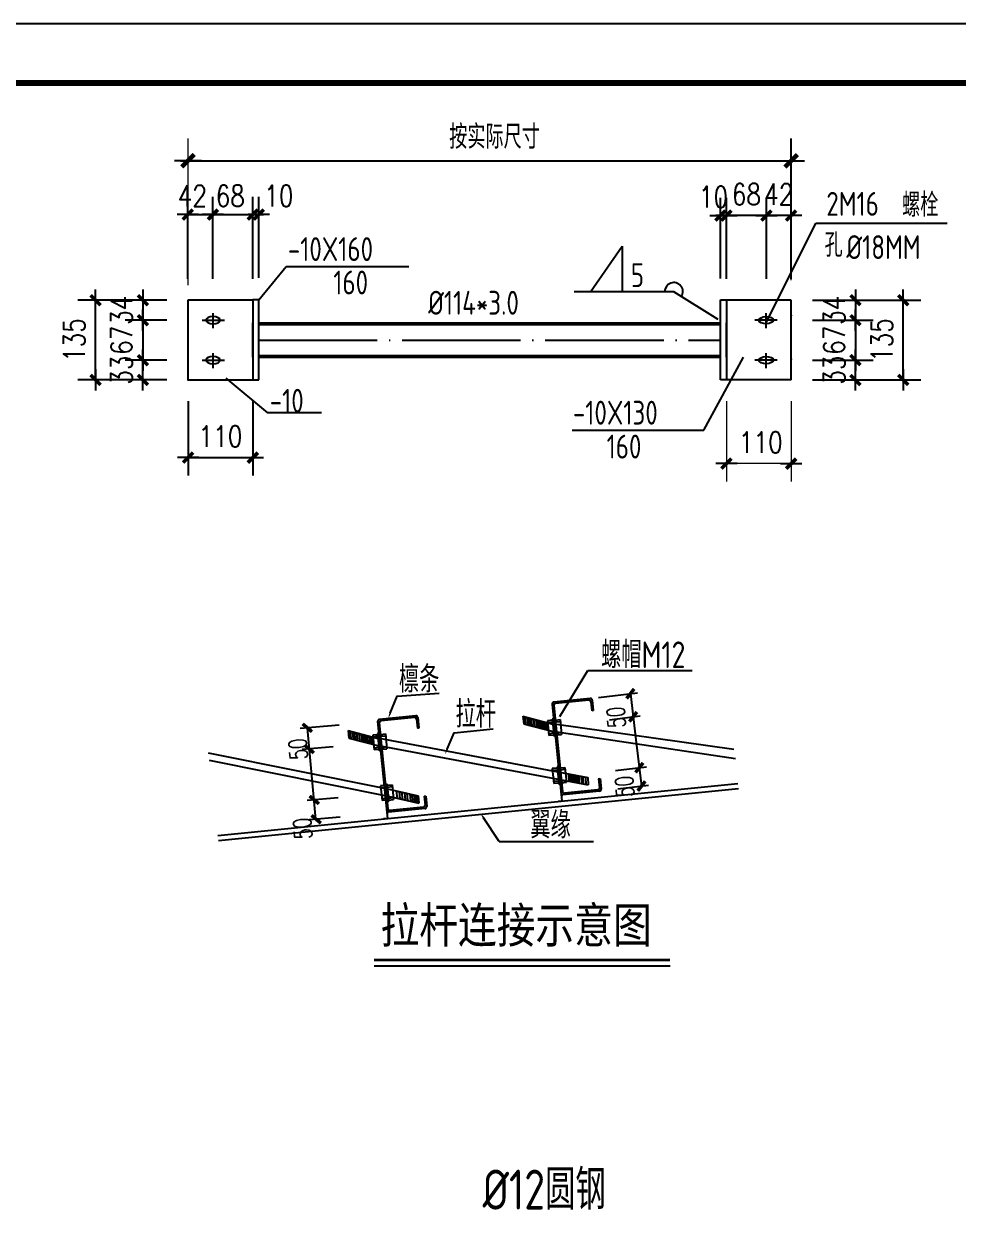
# Model space of a CAD drawing. Extents: x 32461 to 372567, y -698896 to 182569.
# Drawn here: x 100379 to 116160, y -677024 to -656896 of the extents above; entities that cross this region are included whole.
import ezdxf

# ---------------------------------------------------------------- set-up
doc = ezdxf.new("R2010")
doc.units = 0
doc.header["$LTSCALE"] = 1000
doc.header["$MEASUREMENT"] = 0
doc.linetypes.add('DOTE', pattern=[2.42, 2, -0.2, 0.02, -0.2])
doc.layers.get('0').update_dxf_attribs({"linetype": 'CONTINUOUS'})
doc.layers.get('Defpoints').update_dxf_attribs({"linetype": 'CONTINUOUS'})
for name, color, linetype in [('AXIS', 3, 'CONTINUOUS'), ('DOTE', 252, 'CONTINUOUS'), ('JC', 7, 'CONTINUOUS'), ('PUB_DIM', 3, 'CONTINUOUS'), ('PUB_TEXT', 7, 'CONTINUOUS'), ('PUB_TITLE', 4, 'CONTINUOUS'), ('一般文字', 6, 'CONTINUOUS'), ('卫浴', 7, 'CONTINUOUS'), ('图审改图', 114, 'CONTINUOUS')]:
    doc.layers.add(name, color=color, linetype=linetype)
doc.styles.add('-楷体_GB2312', font='', dxfattribs={"width": 0.8})
doc.styles.add('DIM_FONT', font='SIMPLEX.shx', dxfattribs={"width": 0.8, "bigfont": 'bigfont.shx'})
doc.styles.add('HZDX', font='txt.shx', dxfattribs={"width": 0.7, "bigfont": 'hzdx.shx'})
doc.styles.add('HZTXT', font='tssdeng.shx', dxfattribs={"bigfont": 'tssdchn.shx'})
doc.styles.add('TSSD_REIN', font='atssdeng.shx', dxfattribs={"width": 0.7, "bigfont": 'atssdchn.shx'})
doc.styles.get('-楷体_GB2312').set_extended_font_data('SimSun')
doc.dimstyles.new('副本(10)WGH', dxfattribs={"dimscale": 1.2, "dimtxt": 300, "dimasz": 1, "dimexe": 250, "dimexo": 300, "dimgap": 150, "dimtad": 1, "dimdec": 0, "dimlfac": 0.1, "dimzin": 0, "dimdsep": 46, "dimtxsty": 'DIM_FONT', "dimblk1": '_DIMX', "dimblk2": '_DIMX', "dimsah": 1, "dimcen": 0.09, "dimclrd": 3, "dimclre": 3, "dimclrt": 7, "dimadec": 0, "dimazin": 0, "dimtfac": 1, "dimtdec": 0, "dimtix": 1, "dimtmove": 2, "dimatfit": 3, "dimldrblk": '_DIMX', "dimfxl": 0, "dimtolj": 1, "dimtzin": 0, "dimarcsym": 0})

# ---------------------------------------------------------------- blocks, each defined once
blk = doc.blocks.new('_DIMX')
blk.add_line((-150, 0), (150, 0))
at = {"const_width": 50}
blk.add_lwpolyline([(-70, -70), (70, 70)], dxfattribs=at)
blk = doc.blocks.new('*D135')
at = {"layer": 'Defpoints', "color": 0}
for p in [(113339, -661566), (113339, -661904), (114425, -661904)]:
    blk.add_point(p, dxfattribs=at)
at = {"layer": 'PUB_DIM', "color": 3, "lineweight": -2}
for p, q in [((113699, -661566), (114725, -661566)), ((114425, -661564), (114425, -661563)), ((114425, -661566), (114425, -661904)), ((113699, -661904), (114725, -661904)), ((114425, -661905), (114425, -661906))]:
    blk.add_line(p, q, dxfattribs=at)
at = {"layer": 'PUB_DIM', "color": 3, "lineweight": -2, "xscale": 1.2, "yscale": 1.2, "zscale": 1.200000000011642}
for p, rotation in [((114425, -661566), 270), ((114425, -661904), 90)]:
    blk.add_blockref('_DIMX', p, dxfattribs=dict(at, rotation=rotation))
at = {"layer": 'PUB_DIM', "color": 7, "lineweight": 20, "insert": (114065, -661735), "char_height": 360, "attachment_point": 5, "rotation": 90, "style": 'DIM_FONT'}
blk.add_mtext('\\A1;34', dxfattribs=at)
blk = doc.blocks.new('*D114')
at = {"layer": 'Defpoints', "color": 0}
for p in [(113339, -661904), (113339, -662577), (114425, -662577)]:
    blk.add_point(p, dxfattribs=at)
at = {"layer": 'PUB_DIM', "color": 3, "lineweight": -2}
for p, q in [((113699, -661904), (114725, -661904)), ((114425, -661902), (114425, -661901)), ((114425, -661904), (114425, -662577)), ((113699, -662577), (114725, -662577)), ((114425, -662578), (114425, -662580))]:
    blk.add_line(p, q, dxfattribs=at)
at = {"layer": 'PUB_DIM', "color": 3, "lineweight": -2, "xscale": 1.2, "yscale": 1.2, "zscale": 1.200000000011642}
for p, rotation in [((114425, -661904), 270), ((114425, -662577), 90)]:
    blk.add_blockref('_DIMX', p, dxfattribs=dict(at, rotation=rotation))
at = {"layer": 'PUB_DIM', "color": 7, "lineweight": 20, "insert": (114065, -662240), "char_height": 360, "attachment_point": 5, "rotation": 90, "style": 'DIM_FONT'}
blk.add_mtext('\\A1;67', dxfattribs=at)
blk = doc.blocks.new('*D115')
at = {"layer": 'Defpoints', "color": 0}
for p in [(113339, -662579), (114425, -662579), (113339, -662913)]:
    blk.add_point(p, dxfattribs=at)
at = {"layer": 'PUB_DIM', "color": 3, "lineweight": -2}
for p, q in [((113699, -662579), (114725, -662579)), ((114425, -662578), (114425, -662577)), ((114425, -662913), (114425, -662579)), ((113699, -662913), (114725, -662913)), ((114425, -662914), (114425, -662915))]:
    blk.add_line(p, q, dxfattribs=at)
at = {"layer": 'PUB_DIM', "color": 3, "lineweight": -2, "xscale": 1.2, "yscale": 1.2, "zscale": 1.200000000011642}
for p, rotation in [((114425, -662579), 270), ((114425, -662913), 90)]:
    blk.add_blockref('_DIMX', p, dxfattribs=dict(at, rotation=rotation))
at = {"layer": 'PUB_DIM', "color": 7, "lineweight": 20, "insert": (114065, -662746), "char_height": 360, "attachment_point": 5, "rotation": 90, "style": 'DIM_FONT'}
blk.add_mtext('\\A1;33', dxfattribs=at)
blk = doc.blocks.new('*D136')
at = {"layer": 'Defpoints', "color": 0}
for p in [(113339, -661566), (115231, -661566), (113339, -662913)]:
    blk.add_point(p, dxfattribs=at)
at = {"layer": 'PUB_DIM', "color": 3, "lineweight": -2}
for p, q in [((113699, -661566), (115531, -661566)), ((115231, -662912), (115231, -661567)), ((113699, -662913), (115531, -662913))]:
    blk.add_line(p, q, dxfattribs=at)
at = {"layer": 'PUB_DIM', "color": 3, "lineweight": -2, "xscale": 1.2, "yscale": 1.2, "zscale": 1.200000000011642}
for p, rotation in [((115231, -661566), 90), ((115231, -662913), 270)]:
    blk.add_blockref('_DIMX', p, dxfattribs=dict(at, rotation=rotation))
at = {"layer": 'PUB_DIM', "color": 7, "lineweight": 20, "insert": (114871, -662239), "char_height": 360, "attachment_point": 5, "rotation": 90, "style": 'DIM_FONT'}
blk.add_mtext('\\A1;135', dxfattribs=at)
blk = doc.blocks.new('*D116')
at = {"layer": 'Defpoints', "color": 0}
for p in [(112146, -660136), (112146, -661561), (112246, -661566)]:
    blk.add_point(p, dxfattribs=at)
at = {"layer": 'PUB_DIM', "color": 3, "lineweight": -2}
for p, q in [((112146, -661201), (112146, -659836)), ((112246, -661206), (112246, -659836)), ((112145, -660136), (112143, -660136)), ((112246, -660136), (112146, -660136)), ((112247, -660136), (112248, -660136))]:
    blk.add_line(p, q, dxfattribs=at)
at = {"layer": 'PUB_DIM', "color": 3, "lineweight": -2, "xscale": 1.2, "yscale": 1.2, "zscale": 1.200000000011642}
blk.add_blockref('_DIMX', (112146, -660136), dxfattribs=at)
at = {"layer": 'PUB_DIM', "color": 3, "lineweight": -2, "xscale": 1.2, "yscale": 1.2, "zscale": 1.200000000011642, "rotation": 180}
blk.add_blockref('_DIMX', (112246, -660136), dxfattribs=at)
at = {"layer": 'PUB_DIM', "color": 7, "lineweight": 20, "insert": (112028, -659821), "char_height": 360, "attachment_point": 5, "style": 'DIM_FONT'}
blk.add_mtext('\\A1;10', dxfattribs=at)
blk = doc.blocks.new('*D117')
at = {"layer": 'Defpoints', "color": 0}
for p in [(112921, -660136), (112921, -661566), (113339, -661566)]:
    blk.add_point(p, dxfattribs=at)
at = {"layer": 'PUB_DIM', "color": 3, "lineweight": -2}
for p, q in [((112921, -661206), (112921, -659836)), ((113339, -661206), (113339, -659836)), ((112919, -660136), (112918, -660136)), ((113339, -660136), (112921, -660136)), ((113341, -660136), (113342, -660136))]:
    blk.add_line(p, q, dxfattribs=at)
at = {"layer": 'PUB_DIM', "color": 3, "lineweight": -2, "xscale": 1.2, "yscale": 1.2, "zscale": 1.200000000011642}
blk.add_blockref('_DIMX', (112921, -660136), dxfattribs=at)
at = {"layer": 'PUB_DIM', "color": 3, "lineweight": -2, "xscale": 1.2, "yscale": 1.2, "zscale": 1.200000000011642, "rotation": 180}
blk.add_blockref('_DIMX', (113339, -660136), dxfattribs=at)
at = {"layer": 'PUB_DIM', "color": 7, "lineweight": 20, "insert": (113130, -659776), "char_height": 360, "attachment_point": 5, "style": 'DIM_FONT'}
blk.add_mtext('\\A1;42', dxfattribs=at)
blk = doc.blocks.new('*D118')
at = {"layer": 'Defpoints', "color": 0}
for p in [(112246, -660136), (112246, -661566), (112921, -661566)]:
    blk.add_point(p, dxfattribs=at)
at = {"layer": 'PUB_DIM', "color": 3, "lineweight": -2}
for p, q in [((112246, -661206), (112246, -659836)), ((112921, -661206), (112921, -659836)), ((112244, -660136), (112243, -660136)), ((112921, -660136), (112246, -660136)), ((112922, -660136), (112923, -660136))]:
    blk.add_line(p, q, dxfattribs=at)
at = {"layer": 'PUB_DIM', "color": 3, "lineweight": -2, "xscale": 1.2, "yscale": 1.2, "zscale": 1.200000000011642}
blk.add_blockref('_DIMX', (112246, -660136), dxfattribs=at)
at = {"layer": 'PUB_DIM', "color": 3, "lineweight": -2, "xscale": 1.2, "yscale": 1.2, "zscale": 1.200000000011642, "rotation": 180}
blk.add_blockref('_DIMX', (112921, -660136), dxfattribs=at)
at = {"layer": 'PUB_DIM', "color": 7, "lineweight": 20, "insert": (112583, -659776), "char_height": 360, "attachment_point": 5, "style": 'DIM_FONT'}
blk.add_mtext('\\A1;68', dxfattribs=at)
blk = doc.blocks.new('*D119')
at = {"layer": 'Defpoints', "color": 0}
for p in [(103152, -662913), (104247, -662913), (104247, -664225)]:
    blk.add_point(p, dxfattribs=at)
at = {"layer": 'PUB_DIM', "color": 3, "lineweight": -2}
for p, q in [((103152, -663273), (103152, -664525)), ((104247, -663273), (104247, -664525)), ((103153, -664225), (104246, -664225))]:
    blk.add_line(p, q, dxfattribs=at)
at = {"layer": 'PUB_DIM', "color": 3, "lineweight": -2, "xscale": 1.2, "yscale": 1.2, "zscale": 1.200000000011642, "rotation": 180}
blk.add_blockref('_DIMX', (103152, -664225), dxfattribs=at)
at = {"layer": 'PUB_DIM', "color": 3, "lineweight": -2, "xscale": 1.2, "yscale": 1.2, "zscale": 1.200000000011642}
blk.add_blockref('_DIMX', (104247, -664225), dxfattribs=at)
at = {"layer": 'PUB_DIM', "color": 7, "lineweight": 20, "insert": (103700, -663865), "char_height": 360, "attachment_point": 5, "style": 'DIM_FONT'}
blk.add_mtext('\\A1;110', dxfattribs=at)
blk = doc.blocks.new('*D120')
at = {"layer": 'Defpoints', "color": 0}
for p in [(102389, -662579), (103152, -662579), (103152, -662913)]:
    blk.add_point(p, dxfattribs=at)
at = {"layer": 'PUB_DIM', "color": 3, "lineweight": -2}
for p, q in [((102792, -662579), (102089, -662579)), ((102389, -662578), (102389, -662577)), ((102389, -662913), (102389, -662579)), ((102792, -662913), (102089, -662913)), ((102389, -662914), (102389, -662915))]:
    blk.add_line(p, q, dxfattribs=at)
at = {"layer": 'PUB_DIM', "color": 3, "lineweight": -2, "xscale": 1.2, "yscale": 1.2, "zscale": 1.200000000011642}
for p, rotation in [((102389, -662579), 270), ((102389, -662913), 90)]:
    blk.add_blockref('_DIMX', p, dxfattribs=dict(at, rotation=rotation))
at = {"layer": 'PUB_DIM', "color": 7, "lineweight": 20, "insert": (102029, -662746), "char_height": 360, "attachment_point": 5, "rotation": 90, "style": 'DIM_FONT'}
blk.add_mtext('\\A1;33', dxfattribs=at)
blk = doc.blocks.new('*D121')
at = {"layer": 'Defpoints', "color": 0}
for p in [(103152, -661904), (102389, -662577), (103152, -662577)]:
    blk.add_point(p, dxfattribs=at)
at = {"layer": 'PUB_DIM', "color": 3, "lineweight": -2}
for p, q in [((102792, -661904), (102089, -661904)), ((102389, -661902), (102389, -661901)), ((102389, -661904), (102389, -662577)), ((102792, -662577), (102089, -662577)), ((102389, -662578), (102389, -662580))]:
    blk.add_line(p, q, dxfattribs=at)
at = {"layer": 'PUB_DIM', "color": 3, "lineweight": -2, "xscale": 1.2, "yscale": 1.2, "zscale": 1.200000000011642}
for p, rotation in [((102389, -661904), 270), ((102389, -662577), 90)]:
    blk.add_blockref('_DIMX', p, dxfattribs=dict(at, rotation=rotation))
at = {"layer": 'PUB_DIM', "color": 7, "lineweight": 20, "insert": (102029, -662240), "char_height": 360, "attachment_point": 5, "rotation": 90, "style": 'DIM_FONT'}
blk.add_mtext('\\A1;67', dxfattribs=at)
blk = doc.blocks.new('*D122')
at = {"layer": 'Defpoints', "color": 0}
for p in [(103152, -661566), (102389, -661904), (103152, -661904)]:
    blk.add_point(p, dxfattribs=at)
at = {"layer": 'PUB_DIM', "color": 3, "lineweight": -2}
for p, q in [((102792, -661566), (102089, -661566)), ((102389, -661564), (102389, -661563)), ((102389, -661566), (102389, -661904)), ((102792, -661904), (102089, -661904)), ((102389, -661905), (102389, -661906))]:
    blk.add_line(p, q, dxfattribs=at)
at = {"layer": 'PUB_DIM', "color": 3, "lineweight": -2, "xscale": 1.2, "yscale": 1.2, "zscale": 1.200000000011642}
for p, rotation in [((102389, -661566), 270), ((102389, -661904), 90)]:
    blk.add_blockref('_DIMX', p, dxfattribs=dict(at, rotation=rotation))
at = {"layer": 'PUB_DIM', "color": 7, "lineweight": 20, "insert": (102029, -661735), "char_height": 360, "attachment_point": 5, "rotation": 90, "style": 'DIM_FONT'}
blk.add_mtext('\\A1;34', dxfattribs=at)
blk = doc.blocks.new('*D123')
at = {"layer": 'Defpoints', "color": 0}
for p in [(101591, -661566), (103152, -661566), (103152, -662913)]:
    blk.add_point(p, dxfattribs=at)
at = {"layer": 'PUB_DIM', "color": 3, "lineweight": -2}
for p, q in [((102792, -661566), (101291, -661566)), ((101591, -662912), (101591, -661567)), ((102792, -662913), (101291, -662913))]:
    blk.add_line(p, q, dxfattribs=at)
at = {"layer": 'PUB_DIM', "color": 3, "lineweight": -2, "xscale": 1.2, "yscale": 1.2, "zscale": 1.200000000011642}
for p, rotation in [((101591, -661566), 90), ((101591, -662913), 270)]:
    blk.add_blockref('_DIMX', p, dxfattribs=dict(at, rotation=rotation))
at = {"layer": 'PUB_DIM', "color": 7, "lineweight": 20, "insert": (101231, -662239), "char_height": 360, "attachment_point": 5, "rotation": 90, "style": 'DIM_FONT'}
blk.add_mtext('\\A1;135', dxfattribs=at)
blk = doc.blocks.new('*D124')
at = {"layer": 'Defpoints', "color": 0}
for p in [(104247, -660119), (103572, -661566), (104247, -661566)]:
    blk.add_point(p, dxfattribs=at)
at = {"layer": 'PUB_DIM', "color": 3, "lineweight": -2}
for p, q in [((103572, -661206), (103572, -659819)), ((104247, -661206), (104247, -659819)), ((103573, -660119), (104246, -660119))]:
    blk.add_line(p, q, dxfattribs=at)
at = {"layer": 'PUB_DIM', "color": 3, "lineweight": -2, "xscale": 1.2, "yscale": 1.2, "zscale": 1.200000000011642, "rotation": 180}
blk.add_blockref('_DIMX', (103572, -660119), dxfattribs=at)
at = {"layer": 'PUB_DIM', "color": 3, "lineweight": -2, "xscale": 1.2, "yscale": 1.2, "zscale": 1.200000000011642}
blk.add_blockref('_DIMX', (104247, -660119), dxfattribs=at)
at = {"layer": 'PUB_DIM', "color": 7, "lineweight": 20, "insert": (103866, -659804), "char_height": 360, "attachment_point": 5, "style": 'DIM_FONT'}
blk.add_mtext('\\A1;68', dxfattribs=at)
blk = doc.blocks.new('*D125')
at = {"layer": 'Defpoints', "color": 0}
for p in [(103572, -660119), (103149, -661566), (103572, -661566)]:
    blk.add_point(p, dxfattribs=at)
at = {"layer": 'PUB_DIM', "color": 3, "lineweight": -2}
for p, q in [((103149, -661206), (103149, -659819)), ((103572, -661206), (103572, -659819)), ((103150, -660119), (103571, -660119))]:
    blk.add_line(p, q, dxfattribs=at)
at = {"layer": 'PUB_DIM', "color": 3, "lineweight": -2, "xscale": 1.2, "yscale": 1.2, "zscale": 1.200000000011642, "rotation": 180}
blk.add_blockref('_DIMX', (103149, -660119), dxfattribs=at)
at = {"layer": 'PUB_DIM', "color": 3, "lineweight": -2, "xscale": 1.2, "yscale": 1.2, "zscale": 1.200000000011642}
blk.add_blockref('_DIMX', (103572, -660119), dxfattribs=at)
at = {"layer": 'PUB_DIM', "color": 7, "lineweight": 20, "insert": (103226, -659804), "char_height": 360, "attachment_point": 5, "style": 'DIM_FONT'}
blk.add_mtext('\\A1;42', dxfattribs=at)
blk = doc.blocks.new('*D99')
at = {"layer": 'Defpoints', "color": 0}
for p in [(104247, -660119), (104247, -661544), (104347, -661549)]:
    blk.add_point(p, dxfattribs=at)
at = {"layer": 'PUB_DIM', "color": 3, "lineweight": -2}
for p, q in [((104247, -661184), (104247, -659819)), ((104347, -661189), (104347, -659819)), ((104246, -660119), (104245, -660119)), ((104347, -660119), (104247, -660119)), ((104348, -660119), (104349, -660119))]:
    blk.add_line(p, q, dxfattribs=at)
at = {"layer": 'PUB_DIM', "color": 3, "lineweight": -2, "xscale": 1.2, "yscale": 1.2, "zscale": 1.200000000011642}
blk.add_blockref('_DIMX', (104247, -660119), dxfattribs=at)
at = {"layer": 'PUB_DIM', "color": 3, "lineweight": -2, "xscale": 1.2, "yscale": 1.2, "zscale": 1.200000000011642, "rotation": 180}
blk.add_blockref('_DIMX', (104347, -660119), dxfattribs=at)
at = {"layer": 'PUB_DIM', "color": 7, "lineweight": 20, "insert": (104686, -659804), "char_height": 360, "attachment_point": 5, "style": 'DIM_FONT'}
blk.add_mtext('\\A1;10', dxfattribs=at)
blk = doc.blocks.new('_ArchTick')
at = {"color": 0, "linetype": 'ByBlock', "const_width": 0.4}
blk.add_lwpolyline([(-0.5, -0.5), (0.5, 0.5)], dxfattribs=at)

msp = doc.modelspace()

# ---------------------------------------------------------------- linework, layer by layer
for p, q in [((112916.9, -661946.4, -184800), (113756.5, -660265.7, -184800)), ((113756.5, -660265.7, -184800), (115971.6, -660265.7, -184800)), ((109948.3, -661421.9, -184800), (110482.3, -660649.7, -184800)), ((110482.3, -660649.7, -184800), (110482.3, -661421.9, -184800)), ((104346.8, -661560.9, -184800), (104809.1, -660997.6, -184800)), ((104809.1, -660997.6, -184800), (106882.7, -660997.6, -184800)), ((103152, -661560.9, -184800), (104247.1, -661560.9, -184800)), ((103152, -662912.9, -184800), (103152, -661560.9, -184800)), ((104247.1, -661560.9, -184800), (104247.1, -662912.9, -184800)), ((104346.8, -661560.9, -184800), (104247.1, -661560.9, -184800)), ((104346.8, -662912.9, -184800), (104346.8, -661560.9, -184800)), ((111356.7, -661421.9, -184800), (109676.3, -661421.9, -184800)), ((112104.1, -661890.7, -184800), (111356.7, -661421.9, -184800)), ((112145.8, -662912.9, -184800), (112145.8, -661560.9, -184800)), ((112145.8, -661560.9, -184800), (112245.5, -661560.9, -184800)), ((112245.5, -661560.9, -184800), (112245.5, -662912.9, -184800)), ((113339.5, -661565.6, -184800), (112245.5, -661565.6, -184800)), ((113339.5, -662912.9, -184800), (113339.5, -661565.6, -184800)), ((104247.1, -662526.1, -184800), (104247.1, -661948.9, -184800)), ((104247.1, -662526.1, -184800), (104247.1, -661948.9, -184800)), ((104346.8, -661948.9, -184800), (112145.8, -661948.9, -184800)), ((104346.8, -661975.8, -184800), (112145.8, -661975.8, -184800)), ((112245.5, -662526.1, -184800), (112245.5, -661948.9, -184800)), ((112245.5, -662526.1, -184800), (112245.5, -661948.9, -184800)), ((104346.8, -662499.3, -184800), (112145.8, -662499.3, -184800)), ((104346.8, -662526.1, -184800), (112145.8, -662526.1, -184800)), ((111862.5, -663761.5, -184800), (112535.5, -662526.3, -184800)), ((103152, -662912.9, -184800), (104247.1, -662912.9, -184800)), ((103793.3, -662884.7, -184800), (104495.4, -663469.9, -184800)), ((104244, -662912.9, -184800), (104346.8, -662912.9, -184800)), ((112248.6, -662912.9, -184800), (112145.8, -662912.9, -184800)), ((113339.5, -662912.9, -184800), (112248.6, -662912.9, -184800)), ((105408.3, -663469.9, -184800), (104495.4, -663469.9, -184800)), ((109638.3, -663761.5, -184800), (111862.5, -663761.5, -184800)), ((109578.7, -669568.1, -1564.9), (109582.7, -669693, -1564.9)), ((109610.4, -669574.1, -1564.9), (109614.4, -669699, -1564.9)), ((109641.8, -669580, -1564.9), (109645.8, -669704.9, -1564.9)), ((109669.9, -669585.3, -1564.9), (109673.9, -669710.2, -1564.9)), ((109697.3, -669590.5, -1564.9), (109701.3, -669715.4, -1564.9)), ((109728.3, -669596.3, -1564.9), (109732.3, -669721.2, -1564.9)), ((109750.6, -669600.5, -1564.9), (109754.6, -669725.4, -1564.9)), ((109791.9, -669608.3, -1564.9), (109795.9, -669733.2, -1564.9)), ((109822.8, -669614.1, -1564.9), (109826.8, -669739, -1564.9)), ((109865.9, -669622.2, -1564.9), (109869.9, -669747.1, -1564.9)), ((109906.5, -669629.9, -1564.9), (109910.5, -669754.8, -1564.9))]:
    msp.add_line(p, q)
msp.add_arc((111356.7, -661421.9, -184800), 154.4, 327.90458, 180)
for p in [(113339.5, -661825.4, -184800), (113339.5, -662560.1, -184800), (103152, -662912.9, -184800)]:
    msp.add_point(p)
at = {"layer": 'AXIS', "color": 7, "linetype": 'Continuous'}
for p, q in [((109433.5, -668597.8, -1564.9), (109904.9, -667818.7, -1564.9)), ((109904.9, -667818.7, -1564.9), (111669.4, -667818.7, -1564.9)), ((110086.7, -668279.4, -1564.9), (110743.8, -668198.5, -1564.9)), ((110623.2, -668213.3, -1564.9), (110670.3, -668603.5, -1564.9)), ((109300.3, -668389.6, -1564.9), (109464.2, -670029.5, -1564.9)), ((109944.7, -668293.5, -1564.9), (109328.5, -668355.1, -1564.9)), ((109329, -668413.1, -1564.9), (109474.2, -669865, -1564.9)), ((109921.2, -668322.2, -1564.9), (109357.2, -668378.6, -1564.9)), ((109955.7, -668350.4, -1564.9), (109970.9, -668501.9, -1564.9)), ((109979.2, -668321.7, -1564.9), (109997, -668499.3, -1564.9)), ((106999, -668588, -1564.9), (106382.7, -668649.6, -1564.9)), ((106975.5, -668616.8, -1564.9), (106411.4, -668673.2, -1564.9)), ((107010, -668645, -1564.9), (107025.1, -668796.4, -1564.9)), ((107033.5, -668616.2, -1564.9), (107051.2, -668793.8, -1564.9)), ((108809.1, -668594.6, -1564.9), (108821.6, -668720, -1564.9)), ((108809.1, -668594.6, -1564.9), (109312.8, -668726, -1564.9)), ((108839.8, -668602.6, -1564.9), (108852.3, -668728, -1564.9)), ((108878.6, -668613.6, -1564.9), (108891.2, -668739, -1564.9)), ((108911.5, -668621.3, -1564.9), (108924, -668746.7, -1564.9)), ((108946.7, -668631.3, -1564.9), (108959.2, -668756.6, -1564.9)), ((108985.8, -668640.7, -1564.9), (108998.3, -668766.1, -1564.9)), ((109025, -668650.9, -1564.9), (109037.5, -668776.3, -1564.9)), ((109058.9, -668659.8, -1564.9), (109071.4, -668785.1, -1564.9)), ((109306.5, -668663.3, -1564.9), (109223, -668671.7, -1564.9)), ((109325.3, -668640.4, -1564.9), (109304.4, -668642.4, -1564.9)), ((109304.4, -668642.4, -1564.9), (109333.7, -668934.9, -1564.9)), ((109353.5, -668658.6, -1564.9), (109437.1, -668650.3, -1564.9)), ((109437.1, -668650.3, -1564.9), (109462.2, -668901, -1564.9)), ((109997, -668499.3, -1564.9), (109970.9, -668501.9, -1564.9)), ((110269.1, -668652.9, -1564.9), (110790.9, -668588.6, -1564.9)), ((110670.3, -668603.5, -1564.9), (110717.4, -668993.6, -1564.9)), ((105705.2, -668742.4, -1564.9), (105045.7, -668800.1, -1564.9)), ((105166.7, -668789.5, -1564.9), (105306.1, -670339.8, -1564.9)), ((105858.1, -668836.9, -1564.9), (105870.7, -668962.2, -1564.9)), ((105858.1, -668836.9, -1564.9), (106361.8, -668968.2, -1564.9)), ((105888.8, -668844.9, -1564.9), (105901.3, -668970.2, -1564.9)), ((105927.7, -668855.8, -1564.9), (105940.2, -668981.2, -1564.9)), ((105960.6, -668865.1, -1564.9), (105973.1, -668990.5, -1564.9)), ((106354.5, -668684.1, -1564.9), (106518.5, -670324.1, -1564.9)), ((106383.2, -668707.6, -1564.9), (106528.4, -670159.5, -1564.9)), ((107051.2, -668793.8, -1564.9), (107025.1, -668796.4, -1564.9)), ((108821.6, -668720, -1564.9), (109325.3, -668851.4, -1564.9)), ((109092.2, -668668.5, -1564.9), (109104.7, -668793.8, -1564.9)), ((109125.6, -668677.9, -1564.9), (109138.2, -668803.3, -1564.9)), ((109161.1, -668687.9, -1564.9), (109173.6, -668813.3, -1564.9)), ((109195.3, -668697.6, -1564.9), (109207.8, -668822.9, -1564.9)), ((109223, -668671.7, -1564.9), (109248, -668922.4, -1564.9)), ((109309.7, -668694.7, -1564.9), (109226.1, -668703, -1564.9)), ((109333.7, -668723.9, -1564.9), (112373.5, -669149.3, -1564.9)), ((109346.2, -668849.3, -1564.9), (112398.9, -669306.8, -1564.9)), ((109356.7, -668690, -1564.9), (109440.2, -668681.6, -1564.9)), ((105870.7, -668962.2, -1564.9), (106374.4, -669093.6, -1564.9)), ((105995.8, -668875.1, -1564.9), (106008.4, -669000.4, -1564.9)), ((106035, -668886.1, -1564.9), (106047.5, -669011.5, -1564.9)), ((106074.2, -668897.2, -1564.9), (106086.7, -669022.5, -1564.9)), ((106108, -668906.7, -1564.9), (106120.5, -669032.1, -1564.9)), ((106141.1, -668916.1, -1564.9), (106153.6, -669041.4, -1564.9)), ((106174.5, -668925.5, -1564.9), (106187.1, -669050.8, -1564.9)), ((106210, -668935.5, -1564.9), (106222.5, -669060.8, -1564.9)), ((106244.2, -668945.2, -1564.9), (106256.7, -669070.5, -1564.9)), ((106355.6, -668905.6, -1564.9), (106272, -668913.9, -1564.9)), ((106272, -668913.9, -1564.9), (106297.1, -669164.6, -1564.9)), ((106358.7, -668936.9, -1564.9), (106275.1, -668945.3, -1564.9)), ((106374.4, -668882.6, -1564.9), (106353.5, -668884.7, -1564.9)), ((106353.5, -668884.7, -1564.9), (106382.7, -669177.1, -1564.9)), ((106382.7, -668966.1, -1564.9), (109906.5, -669629.9, -1564.9)), ((106402.6, -668900.9, -1564.9), (106486.1, -668892.5, -1564.9)), ((106405.7, -668932.2, -1564.9), (106489.3, -668923.8, -1564.9)), ((106486.1, -668892.5, -1564.9), (106511.2, -669143.2, -1564.9)), ((109328.5, -668882.7, -1564.9), (109244.9, -668891, -1564.9)), ((109331.6, -668914, -1564.9), (109248, -668922.4, -1564.9)), ((109354.6, -668932.8, -1564.9), (109333.7, -668934.9, -1564.9)), ((109375.5, -668878, -1564.9), (109459, -668869.6, -1564.9)), ((109378.6, -668909.3, -1564.9), (109462.2, -668901, -1564.9)), ((110717.4, -668993.6, -1564.9), (110811.6, -669773.9, -1564.9)), ((103491.8, -669213.1, -1564.9), (106521, -669821.5, -1564.9)), ((105601.7, -669112.6, -1564.9), (105077.9, -669158.4, -1564.9)), ((106377.5, -669124.9, -1564.9), (106293.9, -669133.3, -1564.9)), ((106380.6, -669156.3, -1564.9), (106297.1, -669164.6, -1564.9)), ((106403.6, -669175.1, -1564.9), (106382.7, -669177.1, -1564.9)), ((106395.2, -669091.5, -1564.9), (109910.5, -669754.8, -1564.9)), ((106424.5, -669120.2, -1564.9), (106508.1, -669111.9, -1564.9)), ((106427.6, -669151.6, -1564.9), (106511.2, -669143.2, -1564.9)), ((103507.4, -669338.1, -1564.9), (106533.5, -669946.8, -1564.9)), ((109387.3, -669471.6, -1564.9), (109303.8, -669479.9, -1564.9)), ((109406.1, -669448.6, -1564.9), (109385.3, -669450.7, -1564.9)), ((109385.3, -669450.7, -1564.9), (109414.5, -669743.2, -1564.9)), ((109434.3, -669466.9, -1564.9), (109517.9, -669458.5, -1564.9)), ((109517.9, -669458.5, -1564.9), (109543, -669709.2, -1564.9)), ((110372.9, -669512.8, -1564.9), (110894.7, -669448.5, -1564.9)), ((109303.8, -669479.9, -1564.9), (109328.8, -669730.6, -1564.9)), ((109390.5, -669502.9, -1564.9), (109306.9, -669511.3, -1564.9)), ((109437.5, -669498.2, -1564.9), (109521, -669489.9, -1564.9)), ((110085.7, -669650.9, -1564.9), (110111.9, -669648.3, -1564.9)), ((110085.7, -669650.9, -1564.9), (110100.9, -669802.3, -1564.9)), ((110111.9, -669648.3, -1564.9), (110129.6, -669825.8, -1564.9)), ((103655.2, -670610.4, -1564.9), (112439.9, -669732, -1564.9)), ((103664.5, -670693.8, -1564.9), (112449, -669815.5, -1564.9)), ((106488.6, -669761.4, -1564.9), (106405, -669769.8, -1564.9)), ((106405, -669769.8, -1564.9), (106430.1, -670020.5, -1564.9)), ((106491.7, -669792.8, -1564.9), (106408.2, -669801.1, -1564.9)), ((106491.7, -669740, -1564.9), (106512.6, -669737.9, -1564.9)), ((106512.6, -669737.9, -1564.9), (106541.9, -670030.4, -1564.9)), ((106514.7, -669758.8, -1564.9), (106598.3, -669750.5, -1564.9)), ((106517.9, -669790.1, -1564.9), (106601.4, -669781.8, -1564.9)), ((106521, -669821.5, -1564.9), (107037.2, -669937.8, -1564.9)), ((106598.3, -669750.5, -1564.9), (106623.4, -670001.1, -1564.9)), ((106670.2, -669855.1, -1564.9), (106682.7, -669980.4, -1564.9)), ((106717.5, -669865.8, -1564.9), (106730.1, -669991.1, -1564.9)), ((109409.3, -669690.9, -1564.9), (109325.7, -669699.3, -1564.9)), ((109412.4, -669722.3, -1564.9), (109328.8, -669730.6, -1564.9)), ((109435.4, -669741.1, -1564.9), (109414.5, -669743.2, -1564.9)), ((109456.3, -669686.2, -1564.9), (109539.8, -669677.9, -1564.9)), ((109459.4, -669717.6, -1564.9), (109543, -669709.2, -1564.9)), ((110101.4, -669860.3, -1564.9), (109485.1, -669921.9, -1564.9)), ((110072.7, -669836.8, -1564.9), (109508.6, -669893.2, -1564.9)), ((110410.3, -669823.3, -1564.9), (110932.2, -669759, -1564.9)), ((105686.5, -669973.3, -1564.9), (105162.7, -670019.1, -1564.9)), ((106510.5, -669980.8, -1564.9), (106427, -669989.1, -1564.9)), ((106513.7, -670012.1, -1564.9), (106430.1, -670020.5, -1564.9)), ((106521, -670032.5, -1564.9), (106541.9, -670030.4, -1564.9)), ((106533.5, -669946.8, -1564.9), (107049.7, -670063.2, -1564.9)), ((106536.7, -669978.2, -1564.9), (106620.2, -669969.8, -1564.9)), ((106539.8, -670009.5, -1564.9), (106623.4, -670001.1, -1564.9)), ((106760.3, -669875.4, -1564.9), (106772.8, -670000.8, -1564.9)), ((106806.6, -669885.8, -1564.9), (106819.1, -670011.2, -1564.9)), ((106846.4, -669894.8, -1564.9), (106858.9, -670020.2, -1564.9)), ((106895.9, -669906, -1564.9), (106908.4, -670031.3, -1564.9)), ((106934, -669914.6, -1564.9), (106946.6, -670039.9, -1564.9)), ((106970.4, -669922.8, -1564.9), (106983, -670048.1, -1564.9)), ((107003.1, -669930.1, -1564.9), (107015.7, -670055.5, -1564.9)), ((107037.2, -669937.8, -1564.9), (107049.7, -670063.2, -1564.9)), ((107140, -669945.4, -1564.9), (107166.1, -669942.8, -1564.9)), ((107140, -669945.4, -1564.9), (107155.1, -670096.9, -1564.9)), ((107166.1, -669942.8, -1564.9), (107183.9, -670120.4, -1564.9)), ((109464.2, -670029.5, -1564.9), (109401.6, -670035.8, -1564.9)), ((107155.7, -670154.9, -1564.9), (106539.4, -670216.5, -1564.9)), ((107126.9, -670131.4, -1564.9), (106562.9, -670187.8, -1564.9)), ((105719.1, -670299.6, -1564.9), (105195.3, -670345.4, -1564.9)), ((106518.5, -670324.1, -1564.9), (106455.8, -670330.3, -1564.9)), ((108408.3, -670710.1, -1564.9), (108143, -670309.1, -1564.9)), ((108408.3, -670710.1, -1564.9), (110002.3, -670710.1, -1564.9))]:
    msp.add_line(p, q, dxfattribs=at)
at = {"layer": 'AXIS', "color": 7, "linetype": 'Continuous', "elevation": -1564.9}
for points in [[(106568.2, -668542.5), (106685.7, -668252.9), (107395.1, -668203.1)], [(107529, -669151.3), (107645.1, -668875.9), (108307.3, -668809.7)]]:
    msp.add_lwpolyline(points, dxfattribs=at)
at = {"layer": 'AXIS', "color": 7, "linetype": 'Continuous', "const_width": 46.7}
msp.add_lwpolyline([(106295.4, -672711.9), (111293.1, -672711.9)], dxfattribs=at)
at = {"layer": 'AXIS', "color": 7, "linetype": 'Continuous'}
msp.add_lwpolyline([(106295.4, -672811.9), (111293.1, -672811.9)], dxfattribs=at)
for centre, start, end in [((109331.6, -668386.4, -1564.9), 95.71, 185.71), ((109360.3, -668409.9, -1564.9), 95.71, 185.71), ((109924.4, -668353.5, -1564.9), 5.71, 95.71), ((109947.9, -668324.8, -1564.9), 5.71, 95.71), ((106385.9, -668681, -1564.9), 95.71, 185.71), ((106978.6, -668648.1, -1564.9), 5.71, 95.71), ((107002.1, -668619.4, -1564.9), 5.71, 95.71), ((106414.6, -668704.5, -1564.9), 95.71, 185.71), ((109505.5, -669861.9, -1564.9), 185.71, 275.71), ((110069.6, -669805.5, -1564.9), 275.71, 5.71), ((110069.6, -669805.5, -1564.9), 275.71, 5.71), ((110098.3, -669829, -1564.9), 275.71, 5.71), ((109482, -669890.6, -1564.9), 185.71, 275.71), ((106536.3, -670185.1, -1564.9), 185.71, 275.71), ((106559.8, -670156.4, -1564.9), 185.71, 275.71), ((107123.8, -670100, -1564.9), 275.71, 5.71), ((107152.5, -670123.5, -1564.9), 275.71, 5.71)]:
    msp.add_arc(centre, 31.5, start, end, dxfattribs=at)
for points in [[(106582.8, -668548.4, -1564.9), (106532.7, -668630, -1564.9), (106553.6, -668536.5, -1564.9)], [(107543.6, -669157.4, -1564.9), (107492.4, -669238.4, -1564.9), (107514.5, -669145.2, -1564.9)], [(108129.8, -670317.8, -1564.9), (108090.8, -670230.3, -1564.9), (108156.1, -670300.4, -1564.9)]]:
    msp.add_solid(points, dxfattribs=at)
at = {"layer": 'Defpoints', "color": 0, "linetype": 'ByBlock'}
for p in [(112248.6, -661565.6, -184800), (112248.6, -661565.6, -184800), (103389.3, -661903.5, -184800), (113102.2, -661903.5, -184800), (103389.3, -662577.1, -184800), (113102.2, -662577.1, -184800), (103152, -662912.9, -184800)]:
    msp.add_point(p, dxfattribs=at)
at = {"layer": 'DOTE', "color": 1, "linetype": 'DOTE'}
msp.add_line((104346.8, -662237.5, -184800), (112145.8, -662237.5, -184800), dxfattribs=at)
at = {"layer": 'JC', "color": 0}
for p, q in [((103574.6, -662037.2, -184800), (103574.6, -661783.6, -184800)), ((103574.6, -662037.2, -184800), (103574.6, -661783.6, -184800)), ((112916.9, -662037.2, -184800), (112916.9, -661783.6, -184800)), ((112916.9, -662037.2, -184800), (112916.9, -661783.6, -184800)), ((103389.3, -661903.5, -184800), (103766.9, -661903.5, -184800)), ((103389.3, -661903.5, -184800), (103700.8, -661903.5, -184800)), ((113102.2, -661903.5, -184800), (112724.6, -661903.5, -184800)), ((113102.2, -661903.5, -184800), (112790.7, -661903.5, -184800)), ((103389.3, -662577.1, -184800), (103700.8, -662577.1, -184800)), ((103389.3, -662577.1, -184800), (103766.9, -662577.1, -184800)), ((103574.6, -662710.8, -184800), (103574.6, -662457.2, -184800)), ((103574.6, -662710.8, -184800), (103574.6, -662457.2, -184800)), ((113102.2, -662577.1, -184800), (112724.6, -662577.1, -184800)), ((113102.2, -662577.1, -184800), (112790.7, -662577.1, -184800)), ((112916.9, -662710.8, -184800), (112916.9, -662457.2, -184800)), ((112916.9, -662710.8, -184800), (112916.9, -662457.2, -184800))]:
    msp.add_line(p, q, dxfattribs=at)
at = {"layer": 'JC', "color": 0, "extrusion": (0, 0, -1)}
for centre in [(103574.6, -661903.5, -184800), (103574.6, -662577.1, -184800)]:
    msp.add_ellipse(centre, major_axis=(-121.3, 2.9), ratio=0.500506, start_param=-1.5707963, end_param=4.712389, dxfattribs=at)
at = {"layer": 'JC', "color": 0}
for centre in [(112916.9, -661903.5, -184800), (112916.9, -662577.1, -184800)]:
    msp.add_ellipse(centre, major_axis=(121.3, 2.9), ratio=0.500506, start_param=-1.5707963, end_param=4.712389, dxfattribs=at)
at = {"layer": 'PUB_DIM', "lineweight": 20, "ltscale": 100}
for p, q in [((103152, -661011.2, -184800), (103152, -658830.8, -184800)), ((103152, -661313.1, -184800), (103152, -659006.8, -184800)), ((113337.9, -659208.8, -184800), (103153.6, -659208.8, -184800)), ((103152, -661313.1, -184800), (103152, -659917, -184800))]:
    msp.add_line(p, q, dxfattribs=at)
at = {"layer": 'PUB_DIM', "color": 3, "lineweight": 20}
for p, q in [((112245.5, -663272.9, -184800), (112245.5, -664626.6, -184800)), ((113339.5, -663272.9, -184800), (113339.5, -664626.6, -184800)), ((113338.3, -664326.6, -184800), (112246.7, -664326.6, -184800))]:
    msp.add_line(p, q, dxfattribs=at)
at = {"layer": 'PUB_TITLE'}
msp.add_lwpolyline([(74273.1, -698895.5), (133673.1, -698895.5), (133673.1, -656895.5), (74273.1, -656895.5)], close=True, dxfattribs=at)
at = {"layer": 'PUB_TITLE', "const_width": 100}
msp.add_lwpolyline([(76773.1, -697895.5), (132673.1, -697895.5), (132673.1, -657895.5), (76773.1, -657895.5)], close=True, dxfattribs=at)
at = {"layer": '卫浴', "color": 3}
msp.add_line((113339.5, -661028, -184800), (113339.5, -658830.8, -184800), dxfattribs=at)
at = {"layer": '卫浴', "color": 3, "lineweight": 13}
msp.add_line((113339.5, -661229.1, -184800), (113339.5, -659006.8, -184800), dxfattribs=at)
at = {"layer": '卫浴'}
msp.add_line((103025.8, -659208.8, -184800), (113465.7, -659208.8, -184800), dxfattribs=at)

# ---------------------------------------------------------------- block references
at = {"layer": 'AXIS', "color": 7, "linetype": 'Continuous', "yscale": 145.7999999984168, "zscale": 145.8}
for p, xscale, rotation in [((110623.2, -668213.3, -1564.9), -145.7999999995713, 277.0212314517545), ((110670.3, -668603.5, -1564.9), -145.7999999995784, 97.0212314517773), ((105166.7, -668789.5, -1564.9), 145.8000000001315, 95.00000000073244), ((105198.9, -669147.8, -1564.9), 145.8000000001315, 275.0000000007324), ((110774.1, -669463.3, -1564.9), -145.7999999995784, 97.0212314517773), ((110811.6, -669773.9, -1564.9), -145.7999999995784, 97.0212314517773), ((105283.7, -670008.5, -1564.9), 145.8000000001315, 275.0000000007324), ((105316.4, -670334.9, -1564.9), 145.8000000001315, 275.0000000007324)]:
    msp.add_blockref('_ArchTick', p, dxfattribs=dict(at, xscale=xscale, rotation=rotation))
at = {"layer": 'PUB_DIM', "color": 3, "lineweight": 20, "xscale": 1.200000000011642, "yscale": 1.199999999953434, "zscale": 1.200000000011642, "rotation": 180}
msp.add_blockref('_DIMX', (112245.5, -664326.6, -184800), dxfattribs=at)
at = {"layer": 'PUB_DIM', "color": 3, "lineweight": 20, "xscale": 1.200000000011642, "yscale": 1.199999999953434, "zscale": 1.200000000011642}
msp.add_blockref('_DIMX', (113339.5, -664326.6, -184800), dxfattribs=at)
at = {"layer": '卫浴', "color": 3, "xscale": 1.51199999981327, "yscale": 1.511999999871477, "zscale": 1.51199999996752, "rotation": 180}
msp.add_blockref('_DIMX', (103152, -659208.8, -184800), dxfattribs=at)
at = {"layer": '卫浴', "color": 3, "xscale": 1.51199999981327, "yscale": 1.511999999871477, "zscale": 1.51199999996752}
msp.add_blockref('_DIMX', (113339.5, -659208.8, -184800), dxfattribs=at)

# ---------------------------------------------------------------- texts
at = {"layer": 'AXIS', "color": 7, "linetype": 'Continuous', "char_height": 300, "attachment_point": 5, "style": 'HZDX'}
for insert, rotation in [((110385.2, -668612.3, -1564.9), 94.71629), ((105012.3, -669149.5, -1564.9), 95), ((110526.5, -669782.7, -1564.9), 94.71629), ((105088.3, -670491.7, -1564.9), 95)]:
    msp.add_mtext('50', dxfattribs=dict(at, insert=insert, rotation=rotation))
at = {"layer": 'PUB_DIM', "color": 7, "style": 'DIM_FONT', "width": 0.8}
msp.add_text('110', height=360, dxfattribs=at).set_placement((112456.5, -664146.6, -184800))
at = {"layer": 'PUB_TEXT', "width": 0.8}
for s, height, style, p in [('螺帽M12', 450, 'TSSD_REIN', (110128.2, -667780.3, -1564.9)), ('檩条', 450, 'TSSD_REIN', (106713.8, -668194, -1564.9)), ('拉杆', 450, 'TSSD_REIN', (107670.2, -668785.3, -1564.9)), ('翼缘', 450, 'TSSD_REIN', (108933.4, -670657.6, -1564.9)), ('拉杆连接示意图', 600, '-楷体_GB2312', (106402, -672422.9))]:
    msp.add_text(s, height=height, dxfattribs=dict(at, style=style)).set_placement(p)
at = {"layer": '一般文字', "color": 6, "linetype": 'Continuous', "lineweight": -3, "style": 'HZTXT', "width": 0.8}
for s, p in [('按实际尺寸', (107562.9, -659005.8, -184800)), ('2M16', (113933.4, -660138.5, -184800)), ('螺栓', (115212.2, -660155.7, -184800)), ('孔', (113902.6, -660832.7, -184800)), ('-10X160', (104837.7, -660903.3, -184800)), ('%%c18MM', (114271.8, -660870.2, -184800)), ('5', (110631.2, -661343.4, -184800)), ('160', (105605.9, -661467.5, -184800)), ('%%C114*3.0', (107208, -661810.3, -184800)), ('-10', (104531.8, -663465.2, -184800)), ('-10X130', (109652.7, -663667.2, -184800)), ('160', (110222.4, -664240.2, -184800))]:
    msp.add_text(s, height=403.2, dxfattribs=at).set_placement(p)
at = {"layer": '图审改图', "style": 'TSSD_REIN', "width": 0.8}
msp.add_text('%%c12圆钢', height=675, dxfattribs=at).set_placement((108126.6, -676929.7))

# ---------------------------------------------------------------- dimensions: what is measured, and where the dimension line sits
at = {"layer": 'PUB_DIM', "lineweight": 20, "ltscale": 100}
for base, p1, p2, picture, middle in [((103572, -660119, -184800), (103149, -661565.6, -184800), (103572, -661565.6, -184800), '*D125', (103225.5, -659804, -184800)), ((104247.1, -660119, -184800), (103572, -661565.6, -184800), (104247.1, -661565.6, -184800), '*D124', (103865.8, -659804, -184800))]:
    dim = msp.add_linear_dim(base=base, p1=p1, p2=p2, angle=180, dimstyle='副本(10)WGH', dxfattribs=at)
    dim.commit()
    dim.dimension.update_dxf_attribs({"geometry": picture, "text_midpoint": middle, "dimtype": 160})
for base, p1, p2, picture, middle in [((104247.1, -660119, -184800), (104346.8, -661548.8, -184800), (104247.1, -661544.1, -184800), '*D99', (104686.4, -659804, -184800)), ((112145.8, -660135.8, -184800), (112245.5, -661565.6, -184800), (112145.8, -661560.9, -184800), '*D116', (112027.7, -659820.8, -184800))]:
    dim = msp.add_linear_dim(base=base, p1=p1, p2=p2, text='10', dimstyle='副本(10)WGH', dxfattribs=at)
    dim.commit()
    dim.dimension.update_dxf_attribs({"geometry": picture, "text_midpoint": middle, "dimtype": 160})
for base, p1, p2, picture, middle in [((112245.5, -660135.8, -184800), (112920.6, -661565.6, -184800), (112245.5, -661565.6, -184800), '*D118', (112583.1, -659775.8, -184800)), ((112920.6, -660135.8, -184800), (113339.5, -661565.6, -184800), (112920.6, -661565.6, -184800), '*D117', (113130, -659775.8, -184800))]:
    dim = msp.add_linear_dim(base=base, p1=p1, p2=p2, dimstyle='副本(10)WGH', dxfattribs=at)
    dim.commit()
    dim.dimension.update_dxf_attribs({"geometry": picture, "text_midpoint": middle})
for base, p1, p2, angle, picture, middle in [((101590.6, -661565.6, -184800), (103152, -662912.9, -184800), (103152, -661565.6, -184800), 90, '*D123', (101230.6, -662239.2, -184800)), ((102388.6, -661903.5, -184800), (103152, -661565.6, -184800), (103152, -661903.5, -184800), 90, '*D122', (102028.6, -661734.6, -184800)), ((114425.3, -661903.5, -184800), (113339.5, -661565.6, -184800), (113339.5, -661903.5, -184800), 90, '*D135', (114065.3, -661734.6, -184800)), ((115230.8, -661565.6, -184800), (113339.5, -662912.9, -184800), (113339.5, -661565.6, -184800), 90, '*D136', (114870.8, -662239.2, -184800)), ((102388.6, -662577.1, -184800), (103152, -661903.5, -184800), (103152, -662577.1, -184800), 90, '*D121', (102028.6, -662240.3, -184800)), ((114425.3, -662577.1, -184800), (113339.5, -661903.5, -184800), (113339.5, -662577.1, -184800), 90, '*D114', (114065.3, -662240.3, -184800)), ((102388.6, -662579.1, -184800), (103152, -662912.9, -184800), (103152, -662579.1, -184800), 270, '*D120', (102028.6, -662746, -184800)), ((114425.3, -662579.1, -184800), (113339.5, -662912.9, -184800), (113339.5, -662579.1, -184800), 270, '*D115', (114065.3, -662746, -184800)), ((104247.1, -664224.6, -184800), (103152, -662912.9, -184800), (104247.1, -662912.9, -184800), 180, '*D119', (103699.6, -663864.6, -184800))]:
    dim = msp.add_linear_dim(base=base, p1=p1, p2=p2, angle=angle, dimstyle='副本(10)WGH', dxfattribs=at)
    dim.commit()
    dim.dimension.update_dxf_attribs({"geometry": picture, "text_midpoint": middle})

doc.saveas('drawing.dxf')
